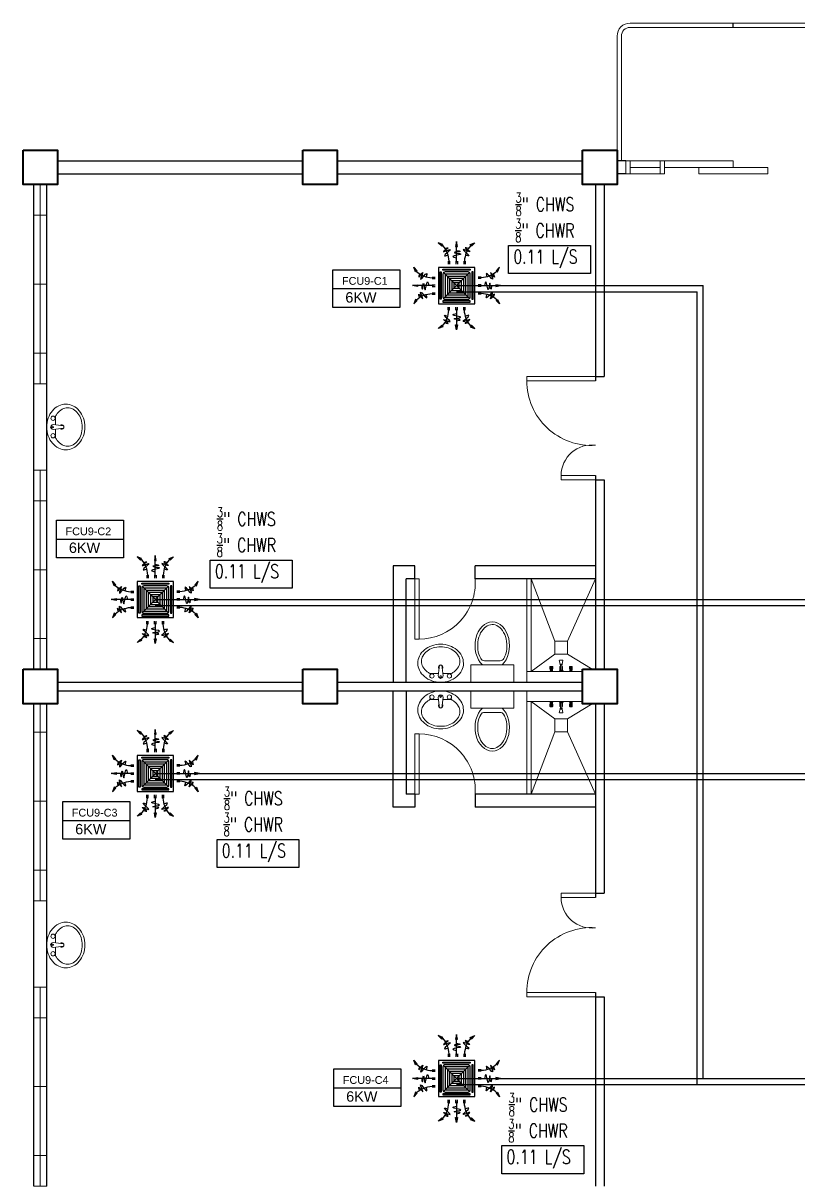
# Model space of a CAD drawing. Header units: millimetres. Extents: x 5 to 430, y 3 to 339.
# Drawn here: x 17.17 to 26.17, y 49.32 to 62.75 of the extents above; entities that cross this region are included whole.
import ezdxf

# ---------------------------------------------------------------- set-up
doc = ezdxf.new("R2010")
doc.units = ezdxf.units.MM
doc.header["$MEASUREMENT"] = 0
for name, color, linetype in [('AIR', 7, 'Continuous'), ('fcu line', 7, 'Continuous'), ('fcu return', 7, 'Continuous'), ('Legends', 7, 'Continuous'), ('pipe label', 7, 'Continuous')]:
    doc.layers.add(name, color=color, linetype=linetype)
doc.styles.add('Arch-Dim', font='simplex.shx', dxfattribs={"width": 0.75})
doc.styles.get("Standard").update_dxf_attribs({"font": 'arial.ttf'})

# ---------------------------------------------------------------- blocks, each defined once
blk = doc.blocks.new('FCU-13000P (CASSETTE SPLIT)')
at = {"layer": 'AIR', "ltscale": 3}
for p, q in [((0, 0.523), (0, 1)), ((-0.193, 0.558), (-0.193, 0.487)), ((-0.162, 0.558), (-0.162, 0.487)), ((-0.016, 0.558), (-0.016, 0.487)), ((0.016, 0.558), (0.016, 0.487)), ((0.162, 0.558), (0.162, 0.487)), ((0.193, 0.558), (0.193, 0.487)), ((-0.523, 0), (-1, 0)), ((-0.558, 0.193), (-0.487, 0.193)), ((-0.558, 0.162), (-0.487, 0.162)), ((-0.558, 0.016), (-0.487, 0.016)), ((0.558, 0.193), (0.487, 0.193)), ((0.558, 0.162), (0.487, 0.162)), ((0.558, 0.016), (0.487, 0.016)), ((0.523, 0), (1, 0)), ((-0.558, -0.016), (-0.487, -0.016)), ((-0.558, -0.162), (-0.487, -0.162)), ((-0.558, -0.193), (-0.487, -0.193)), ((0.558, -0.016), (0.487, -0.016)), ((0.558, -0.162), (0.487, -0.162)), ((0.558, -0.193), (0.487, -0.193)), ((-0.193, -0.558), (-0.193, -0.487)), ((-0.162, -0.558), (-0.162, -0.487)), ((-0.016, -0.558), (-0.016, -0.487)), ((0, -0.523), (0, -1)), ((0.016, -0.558), (0.016, -0.487)), ((0.162, -0.558), (0.162, -0.487)), ((0.193, -0.558), (0.193, -0.487))]:
    blk.add_line(p, q, dxfattribs=at)
at = {"layer": 'AIR'}
for p, q in [((0.295, -0.295), (-0.295, 0.295)), ((0.295, 0.295), (-0.295, -0.295))]:
    blk.add_line(p, q, dxfattribs=at)
at = {"layer": 'AIR', "ltscale": 3}
for points in [[(-0.335, 0.895), (-0.311, 0.932), (-0.416, 0.973)], [(-0.022, 0.89), (0.022, 0.89), (0, 1)], [(0.335, 0.895), (0.311, 0.932), (0.416, 0.973)], [(-0.895, 0.335), (-0.932, 0.311), (-0.973, 0.416)], [(0.895, 0.335), (0.932, 0.311), (0.973, 0.416)], [(-0.89, 0.022), (-0.89, -0.022), (-1, 0)], [(0.89, 0.022), (0.89, -0.022), (1, 0)], [(-0.895, -0.335), (-0.932, -0.311), (-0.973, -0.416)], [(0.895, -0.335), (0.932, -0.311), (0.973, -0.416)], [(-0.335, -0.895), (-0.311, -0.932), (-0.416, -0.973)], [(-0.022, -0.89), (0.022, -0.89), (0, -1)], [(0.335, -0.895), (0.311, -0.932), (0.416, -0.973)]]:
    blk.add_lwpolyline(points, close=True, dxfattribs=at)
at = {"layer": 'AIR'}
for points in [[(-0.323, 0.914, -0.171809), (-0.178, 0.558), (-0.178, 0.522)], [(0.323, 0.914, 0.171809), (0.178, 0.558), (0.178, 0.522)], [(-0.914, 0.323, 0.171809), (-0.558, 0.178), (-0.522, 0.178)], [(0.914, 0.323, -0.171809), (0.558, 0.178), (0.522, 0.178)], [(-0.914, -0.323, -0.171809), (-0.558, -0.178), (-0.522, -0.178)], [(0.914, -0.323, 0.171809), (0.558, -0.178), (0.522, -0.178)], [(-0.323, -0.914, 0.171809), (-0.178, -0.558), (-0.178, -0.522)], [(0.323, -0.914, -0.171809), (0.178, -0.558), (0.178, -0.522)]]:
    blk.add_lwpolyline(points, format="xyb", dxfattribs=at)
for points in [[(-0.41, -0.41), (0.41, -0.41), (0.41, 0.41), (-0.41, 0.41)], [(-0.373, 0.31), (-0.348, 0.31), (-0.348, -0.31), (-0.373, -0.31)], [(-0.31, 0.372), (0.31, 0.372), (0.31, 0.348), (-0.31, 0.348)], [(0.372, 0.31), (0.348, 0.31), (0.348, -0.31), (0.372, -0.31)], [(-0.26, -0.26), (0.26, -0.26), (0.26, 0.26), (-0.26, 0.26)], [(-0.21, -0.21), (0.21, -0.21), (0.21, 0.21), (-0.21, 0.21)], [(-0.16, -0.16), (0.16, -0.16), (0.16, 0.16), (-0.16, 0.16)], [(-0.11, -0.11), (0.11, -0.11), (0.11, 0.11), (-0.11, 0.11)], [(-0.06, -0.06), (0.06, -0.06), (0.06, 0.06), (-0.06, 0.06)], [(-0.31, -0.373), (0.31, -0.373), (0.31, -0.348), (-0.31, -0.348)]]:
    blk.add_lwpolyline(points, close=True, dxfattribs=at)
blk.add_lwpolyline([(-0.26, -0.31), (0.26, -0.31, 0.414214), (0.31, -0.26), (0.31, 0.26, 0.414214), (0.26, 0.31), (-0.26, 0.31, 0.414214), (-0.31, 0.26), (-0.31, -0.26, 0.414214)], format="xyb", close=True, dxfattribs=at)
at = {"layer": 'AIR', "ltscale": 3}
for points in [[(-0.268, 0.84), (-0.231, 0.852), (-0.134, 0.882), (-0.422, 0.704), (0.005, 0.903), (-0.358, 0.645), (-0.239, 0.678), (-0.199, 0.69)], [(0.268, 0.84), (0.231, 0.852), (0.134, 0.882), (0.422, 0.704), (-0.005, 0.903), (0.358, 0.645), (0.239, 0.678), (0.199, 0.69)], [(-0.84, 0.268), (-0.852, 0.231), (-0.882, 0.134), (-0.704, 0.422), (-0.903, -0.005), (-0.645, 0.358), (-0.678, 0.239), (-0.69, 0.199)], [(0.84, 0.268), (0.852, 0.231), (0.882, 0.134), (0.704, 0.422), (0.903, -0.005), (0.645, 0.358), (0.678, 0.239), (0.69, 0.199)], [(-0.84, -0.268), (-0.852, -0.231), (-0.882, -0.134), (-0.704, -0.422), (-0.903, 0.005), (-0.645, -0.358), (-0.678, -0.239), (-0.69, -0.199)], [(0.84, -0.268), (0.852, -0.231), (0.882, -0.134), (0.704, -0.422), (0.903, 0.005), (0.645, -0.358), (0.678, -0.239), (0.69, -0.199)], [(-0.268, -0.84), (-0.231, -0.852), (-0.134, -0.882), (-0.422, -0.704), (0.005, -0.903), (-0.358, -0.645), (-0.239, -0.678), (-0.199, -0.69)], [(0.268, -0.84), (0.231, -0.852), (0.134, -0.882), (0.422, -0.704), (-0.005, -0.903), (0.358, -0.645), (0.239, -0.678), (0.199, -0.69)]]:
    blk.add_open_spline(points, degree=3, knots=[0.0032834, 0.0032834, 0.0032834, 0.0032834, 0.0712567, 0.1924075, 0.3347111, 0.5062145, 0.5813292, 0.5813292, 0.5813292, 0.5813292], dxfattribs=at)
for points in [[(0, 0.8), (0.077, 0.776), (-0.058, 0.755), (0.098, 0.718), (-0.087, 0.663), (0, 0.631)], [(-0.8, 0), (-0.776, -0.077), (-0.755, 0.058), (-0.718, -0.098), (-0.663, 0.087), (-0.631, 0)], [(0.8, 0), (0.776, -0.077), (0.755, 0.058), (0.718, -0.098), (0.663, 0.087), (0.631, 0)], [(0, -0.8), (0.077, -0.776), (-0.058, -0.755), (0.098, -0.718), (-0.087, -0.663), (0, -0.631)]]:
    blk.add_spline(points, degree=3, dxfattribs=at)
for points in [[(-0.416, 0.973), (-0.335, 0.895), (-0.311, 0.932)], [(0, 1), (-0.022, 0.89), (0.022, 0.89)], [(0.416, 0.973), (0.335, 0.895), (0.311, 0.932)], [(-0.973, 0.416), (-0.895, 0.335), (-0.932, 0.311)], [(0.973, 0.416), (0.895, 0.335), (0.932, 0.311)], [(-1, 0), (-0.89, 0.022), (-0.89, -0.022)], [(1, 0), (0.89, 0.022), (0.89, -0.022)], [(-0.973, -0.416), (-0.895, -0.335), (-0.932, -0.311)], [(0.973, -0.416), (0.895, -0.335), (0.932, -0.311)], [(-0.416, -0.973), (-0.335, -0.895), (-0.311, -0.932)], [(0, -1), (-0.022, -0.89), (0.022, -0.89)], [(0.416, -0.973), (0.335, -0.895), (0.311, -0.932)]]:
    blk.add_solid(points, dxfattribs=at)

msp = doc.modelspace()

# ---------------------------------------------------------------- linework, layer by layer
at = {"color": 8, "linetype": 'ByBlock', "lineweight": 25}
for p, q in [((17.572, 61.15), (20.422, 61.15)), ((20.822, 61.15), (23.672, 61.15)), ((24.172, 61.15), (24.072, 61.15)), ((17.572, 61), (20.422, 61)), ((20.822, 61), (23.672, 61)), ((24.172, 61), (24.072, 61)), ((17.297, 55.25), (17.297, 60.875)), ((17.447, 55.25), (17.447, 60.875)), ((23.822, 60.875), (23.822, 58.6)), ((23.922, 60.875), (23.922, 58.65)), ((23.822, 58.65), (23.922, 58.65)), ((23.822, 57.5), (23.822, 55.25)), ((23.822, 57.45), (23.922, 57.45)), ((23.922, 57.45), (23.922, 55.25)), ((21.472, 56.45), (21.472, 55.1)), ((17.572, 55.1), (20.422, 55.1)), ((20.822, 55.1), (23.672, 55.1)), ((17.572, 55), (20.422, 55)), ((20.822, 55), (23.672, 55)), ((21.472, 53.65), (21.472, 55)), ((17.297, 49.25), (17.297, 54.85)), ((17.447, 49.25), (17.447, 54.85)), ((23.822, 54.85), (23.822, 52.6)), ((23.922, 54.85), (23.922, 52.65)), ((22.422, 53.8), (22.422, 53.65)), ((23.822, 52.65), (23.922, 52.65)), ((23.822, 51.5), (23.822, 49.25)), ((23.822, 51.45), (23.922, 51.45)), ((23.922, 51.45), (23.922, 49.25))]:
    msp.add_line(p, q, dxfattribs=at)
at = {"color": 8, "linetype": 'ByBlock', "lineweight": 13}
for p, q in [((24.572, 61.15), (24.222, 61.15)), ((24.222, 61.075), (24.572, 61.075)), ((24.572, 61), (24.222, 61))]:
    msp.add_line(p, q, dxfattribs=at)
at = {"color": 8, "linetype": 'ByBlock', "lineweight": 9}
for p, q in [((17.372, 60.875), (17.372, 58.562)), ((17.297, 59.719), (17.297, 60.519)), ((17.297, 60.519), (17.447, 60.519)), ((17.447, 60.519), (17.447, 58.919)), ((17.297, 59.719), (17.447, 59.719)), ((17.447, 58.919), (17.297, 58.919)), ((17.297, 58.562), (17.447, 58.562)), ((17.297, 57.562), (17.447, 57.562)), ((17.372, 57.562), (17.372, 55.25)), ((17.297, 56.406), (17.297, 57.206)), ((17.297, 57.206), (17.447, 57.206)), ((17.447, 57.206), (17.447, 55.606)), ((17.297, 56.406), (17.447, 56.406)), ((17.447, 55.606), (17.297, 55.606)), ((23.672, 55.225), (23.022, 55.225)), ((21.622, 55.1), (23.572, 55.1)), ((21.622, 55), (23.572, 55)), ((17.372, 54.85), (17.372, 52.562)), ((23.672, 54.875), (23.022, 54.875)), ((17.297, 53.719), (17.297, 54.519)), ((17.297, 54.519), (17.447, 54.519)), ((17.447, 54.519), (17.447, 52.919)), ((17.297, 53.719), (17.447, 53.719)), ((17.447, 52.919), (17.297, 52.919)), ((17.297, 52.562), (17.447, 52.562)), ((17.297, 51.562), (17.447, 51.562)), ((17.372, 51.562), (17.372, 49.25)), ((17.297, 50.406), (17.297, 51.206)), ((17.297, 51.206), (17.447, 51.206)), ((17.447, 51.206), (17.447, 49.606)), ((17.297, 50.406), (17.447, 50.406)), ((17.447, 49.606), (17.297, 49.606))]:
    msp.add_line(p, q, dxfattribs=at)
at = {"color": 8, "lineweight": 9}
for p, q in [((17.645, 58.077), (17.523, 58.09)), ((17.645, 58.048), (17.523, 58.034)), ((22.713, 55.35), (22.532, 55.35)), ((23.41, 55.31), (23.401, 55.352)), ((23.403, 55.357), (23.441, 55.357)), ((23.434, 55.31), (23.443, 55.352)), ((22.008, 55.298), (21.994, 55.176)), ((22.037, 55.298), (22.05, 55.176)), ((22.372, 55.3), (22.372, 55.1)), ((22.872, 55.3), (22.372, 55.3)), ((22.872, 55.1), (22.872, 55.3)), ((23.291, 55.226), (23.295, 55.232)), ((23.291, 55.226), (23.291, 55.225)), ((23.326, 55.226), (23.291, 55.226)), ((23.326, 55.225), (23.291, 55.225)), ((23.295, 55.282), (23.292, 55.28)), ((23.292, 55.28), (23.292, 55.258)), ((23.325, 55.28), (23.292, 55.28)), ((23.292, 55.258), (23.294, 55.254)), ((23.294, 55.252), (23.294, 55.246)), ((23.322, 55.246), (23.294, 55.246)), ((23.294, 55.246), (23.295, 55.244)), ((23.295, 55.283), (23.295, 55.282)), ((23.322, 55.283), (23.295, 55.283)), ((23.322, 55.282), (23.295, 55.282)), ((23.295, 55.271), (23.295, 55.259)), ((23.295, 55.258), (23.303, 55.258)), ((23.322, 55.244), (23.295, 55.244)), ((23.322, 55.232), (23.295, 55.232)), ((23.297, 55.232), (23.297, 55.244)), ((23.302, 55.271), (23.302, 55.259)), ((23.322, 55.258), (23.314, 55.258)), ((23.315, 55.271), (23.315, 55.259)), ((23.32, 55.232), (23.32, 55.244)), ((23.322, 55.283), (23.322, 55.282)), ((23.322, 55.282), (23.325, 55.28)), ((23.322, 55.271), (23.322, 55.259)), ((23.322, 55.252), (23.322, 55.246)), ((23.322, 55.246), (23.322, 55.244)), ((23.326, 55.226), (23.322, 55.232)), ((23.325, 55.258), (23.323, 55.254)), ((23.325, 55.28), (23.325, 55.258)), ((23.326, 55.226), (23.326, 55.225)), ((23.393, 55.225), (23.405, 55.231)), ((23.451, 55.225), (23.393, 55.225)), ((23.409, 55.282), (23.405, 55.28)), ((23.415, 55.28), (23.405, 55.28)), ((23.405, 55.28), (23.405, 55.258)), ((23.405, 55.258), (23.408, 55.254)), ((23.405, 55.24), (23.44, 55.24)), ((23.405, 55.231), (23.405, 55.24)), ((23.405, 55.231), (23.44, 55.231)), ((23.44, 55.231), (23.405, 55.231)), ((23.408, 55.252), (23.408, 55.246)), ((23.415, 55.246), (23.408, 55.246)), ((23.408, 55.246), (23.409, 55.244)), ((23.415, 55.283), (23.409, 55.283)), ((23.409, 55.283), (23.409, 55.282)), ((23.415, 55.282), (23.409, 55.282)), ((23.409, 55.271), (23.409, 55.259)), ((23.409, 55.258), (23.415, 55.258)), ((23.415, 55.244), (23.409, 55.244)), ((23.434, 55.31), (23.41, 55.31)), ((23.41, 55.31), (23.41, 55.303)), ((23.434, 55.31), (23.41, 55.31)), ((23.41, 55.303), (23.434, 55.303)), ((23.411, 55.24), (23.411, 55.244)), ((23.415, 55.24), (23.415, 55.303)), ((23.43, 55.24), (23.415, 55.24)), ((23.43, 55.303), (23.43, 55.24)), ((23.435, 55.283), (23.43, 55.283)), ((23.435, 55.282), (23.43, 55.282)), ((23.439, 55.28), (23.43, 55.28)), ((23.435, 55.258), (23.43, 55.258)), ((23.436, 55.246), (23.43, 55.246)), ((23.435, 55.244), (23.43, 55.244)), ((23.433, 55.24), (23.433, 55.244)), ((23.434, 55.303), (23.434, 55.31)), ((23.435, 55.283), (23.435, 55.282)), ((23.435, 55.282), (23.439, 55.28)), ((23.435, 55.271), (23.435, 55.259)), ((23.436, 55.246), (23.435, 55.244)), ((23.436, 55.252), (23.436, 55.246)), ((23.439, 55.258), (23.437, 55.254)), ((23.439, 55.28), (23.439, 55.258)), ((23.44, 55.24), (23.44, 55.231)), ((23.44, 55.231), (23.451, 55.225)), ((23.523, 55.282), (23.519, 55.28)), ((23.552, 55.28), (23.519, 55.28)), ((23.519, 55.28), (23.519, 55.258)), ((23.519, 55.258), (23.521, 55.254)), ((23.519, 55.226), (23.522, 55.232)), ((23.553, 55.226), (23.519, 55.226)), ((23.519, 55.226), (23.519, 55.225)), ((23.553, 55.225), (23.519, 55.225)), ((23.522, 55.252), (23.522, 55.246)), ((23.522, 55.246), (23.522, 55.244)), ((23.55, 55.246), (23.522, 55.246)), ((23.549, 55.244), (23.522, 55.244)), ((23.549, 55.232), (23.522, 55.232)), ((23.549, 55.283), (23.523, 55.283)), ((23.523, 55.283), (23.523, 55.282)), ((23.549, 55.282), (23.523, 55.282)), ((23.523, 55.271), (23.523, 55.259)), ((23.523, 55.258), (23.53, 55.258)), ((23.524, 55.232), (23.524, 55.244)), ((23.53, 55.271), (23.53, 55.259)), ((23.542, 55.271), (23.542, 55.259)), ((23.549, 55.258), (23.542, 55.258)), ((23.547, 55.232), (23.547, 55.244)), ((23.549, 55.283), (23.549, 55.282)), ((23.549, 55.282), (23.552, 55.28)), ((23.549, 55.271), (23.549, 55.259)), ((23.55, 55.246), (23.549, 55.244)), ((23.553, 55.226), (23.549, 55.232)), ((23.552, 55.258), (23.55, 55.254)), ((23.55, 55.252), (23.55, 55.246)), ((23.552, 55.28), (23.552, 55.258)), ((23.553, 55.226), (23.553, 55.225)), ((22.372, 55.1), (22.872, 55.1)), ((22.008, 54.802), (21.994, 54.924)), ((22.037, 54.802), (22.05, 54.924)), ((22.372, 54.8), (22.372, 55)), ((22.372, 55), (22.872, 55)), ((22.872, 55), (22.872, 54.8)), ((22.872, 54.8), (22.372, 54.8)), ((23.291, 54.874), (23.291, 54.875)), ((23.326, 54.875), (23.291, 54.875)), ((23.291, 54.874), (23.295, 54.867)), ((23.326, 54.874), (23.291, 54.874)), ((23.292, 54.841), (23.294, 54.846)), ((23.292, 54.819), (23.292, 54.841)), ((23.295, 54.818), (23.292, 54.819)), ((23.325, 54.819), (23.292, 54.819)), ((23.294, 54.853), (23.295, 54.855)), ((23.294, 54.847), (23.294, 54.853)), ((23.322, 54.853), (23.294, 54.853)), ((23.322, 54.867), (23.295, 54.867)), ((23.322, 54.855), (23.295, 54.855)), ((23.295, 54.841), (23.303, 54.841)), ((23.295, 54.828), (23.295, 54.84)), ((23.295, 54.816), (23.295, 54.818)), ((23.322, 54.818), (23.295, 54.818)), ((23.322, 54.816), (23.295, 54.816)), ((23.297, 54.867), (23.297, 54.855)), ((23.302, 54.828), (23.302, 54.84)), ((23.322, 54.841), (23.314, 54.841)), ((23.315, 54.828), (23.315, 54.84)), ((23.32, 54.867), (23.32, 54.855)), ((23.326, 54.874), (23.322, 54.867)), ((23.322, 54.853), (23.322, 54.855)), ((23.322, 54.847), (23.322, 54.853)), ((23.322, 54.828), (23.322, 54.84)), ((23.322, 54.818), (23.325, 54.819)), ((23.322, 54.816), (23.322, 54.818)), ((23.325, 54.841), (23.323, 54.846)), ((23.325, 54.819), (23.325, 54.841)), ((23.326, 54.874), (23.326, 54.875)), ((23.393, 54.875), (23.405, 54.869)), ((23.451, 54.875), (23.393, 54.875)), ((23.41, 54.789), (23.401, 54.747)), ((23.405, 54.869), (23.44, 54.869)), ((23.44, 54.869), (23.405, 54.869)), ((23.405, 54.869), (23.405, 54.859)), ((23.405, 54.859), (23.44, 54.859)), ((23.405, 54.841), (23.408, 54.846)), ((23.405, 54.819), (23.405, 54.841)), ((23.415, 54.819), (23.405, 54.819)), ((23.409, 54.818), (23.405, 54.819)), ((23.408, 54.853), (23.409, 54.855)), ((23.415, 54.853), (23.408, 54.853)), ((23.408, 54.847), (23.408, 54.853)), ((23.415, 54.855), (23.409, 54.855)), ((23.409, 54.841), (23.415, 54.841)), ((23.409, 54.828), (23.409, 54.84)), ((23.415, 54.818), (23.409, 54.818)), ((23.409, 54.816), (23.409, 54.818)), ((23.415, 54.816), (23.409, 54.816)), ((23.41, 54.789), (23.41, 54.797)), ((23.41, 54.797), (23.434, 54.797)), ((23.434, 54.789), (23.41, 54.789)), ((23.434, 54.789), (23.41, 54.789)), ((23.411, 54.859), (23.411, 54.855)), ((23.415, 54.859), (23.415, 54.797)), ((23.43, 54.859), (23.415, 54.859)), ((23.43, 54.797), (23.43, 54.859)), ((23.435, 54.855), (23.43, 54.855)), ((23.436, 54.853), (23.43, 54.853)), ((23.435, 54.841), (23.43, 54.841)), ((23.439, 54.819), (23.43, 54.819)), ((23.435, 54.818), (23.43, 54.818)), ((23.435, 54.816), (23.43, 54.816)), ((23.433, 54.859), (23.433, 54.855)), ((23.434, 54.797), (23.434, 54.789)), ((23.434, 54.789), (23.443, 54.747)), ((23.436, 54.853), (23.435, 54.855)), ((23.435, 54.828), (23.435, 54.84)), ((23.435, 54.818), (23.439, 54.819)), ((23.435, 54.816), (23.435, 54.818)), ((23.436, 54.847), (23.436, 54.853)), ((23.439, 54.841), (23.437, 54.846)), ((23.439, 54.819), (23.439, 54.841)), ((23.44, 54.869), (23.451, 54.875)), ((23.44, 54.859), (23.44, 54.869)), ((23.553, 54.875), (23.519, 54.875)), ((23.519, 54.874), (23.519, 54.875)), ((23.553, 54.874), (23.519, 54.874)), ((23.519, 54.874), (23.522, 54.867)), ((23.519, 54.841), (23.521, 54.846)), ((23.519, 54.819), (23.519, 54.841)), ((23.552, 54.819), (23.519, 54.819)), ((23.523, 54.818), (23.519, 54.819)), ((23.549, 54.867), (23.522, 54.867)), ((23.522, 54.853), (23.522, 54.855)), ((23.549, 54.855), (23.522, 54.855)), ((23.55, 54.853), (23.522, 54.853)), ((23.522, 54.847), (23.522, 54.853)), ((23.523, 54.841), (23.53, 54.841)), ((23.523, 54.828), (23.523, 54.84)), ((23.549, 54.818), (23.523, 54.818)), ((23.523, 54.816), (23.523, 54.818)), ((23.549, 54.816), (23.523, 54.816)), ((23.524, 54.867), (23.524, 54.855)), ((23.53, 54.828), (23.53, 54.84)), ((23.549, 54.841), (23.542, 54.841)), ((23.542, 54.828), (23.542, 54.84)), ((23.547, 54.867), (23.547, 54.855)), ((23.553, 54.874), (23.549, 54.867)), ((23.55, 54.853), (23.549, 54.855)), ((23.549, 54.828), (23.549, 54.84)), ((23.549, 54.818), (23.552, 54.819)), ((23.549, 54.816), (23.549, 54.818)), ((23.55, 54.847), (23.55, 54.853)), ((23.552, 54.841), (23.55, 54.846)), ((23.552, 54.819), (23.552, 54.841)), ((23.553, 54.874), (23.553, 54.875)), ((22.713, 54.75), (22.532, 54.75)), ((23.403, 54.743), (23.441, 54.743)), ((17.645, 52.064), (17.523, 52.078)), ((17.645, 52.035), (17.523, 52.022))]:
    msp.add_line(p, q, dxfattribs=at)
at = {"color": 8, "linetype": 'ByBlock', "lineweight": 25, "ltscale": 0.3}
for p, q in [((21.722, 56.45), (21.472, 56.45)), ((21.722, 56.3), (21.722, 56.45)), ((23.822, 56.45), (22.422, 56.45)), ((22.422, 56.3), (22.422, 56.45)), ((21.722, 56.3), (21.622, 56.3)), ((21.622, 55.1), (21.622, 56.3)), ((23.822, 56.3), (22.422, 56.3)), ((21.622, 55), (21.622, 53.8)), ((21.722, 53.8), (21.622, 53.8)), ((21.722, 53.8), (21.722, 53.65)), ((23.822, 53.8), (22.422, 53.8)), ((21.722, 53.65), (21.472, 53.65)), ((23.822, 53.65), (22.422, 53.65))]:
    msp.add_line(p, q, dxfattribs=at)
at = {"color": 8, "linetype": 'ByBlock', "lineweight": 9, "ltscale": 0.3}
for p, q in [((23.347, 55.575), (23.072, 56.3)), ((23.497, 55.575), (23.822, 56.3)), ((23.347, 55.425), (23.072, 55.225)), ((23.497, 55.425), (23.781, 55.25)), ((23.347, 54.675), (23.072, 54.875)), ((23.497, 54.675), (23.781, 54.85)), ((23.347, 54.525), (23.072, 53.8)), ((23.497, 54.525), (23.822, 53.8))]:
    msp.add_line(p, q, dxfattribs=at)
at = {"color": 8, "linetype": 'ByBlock', "lineweight": 9}
for points in [[(24.072, 61.15), (24.072, 62.6, -0.414214), (24.222, 62.75), (27.022, 62.75, -0.414214), (27.172, 62.6), (27.172, 61.275), (27.172, 61.925)], [(24.122, 61.15), (24.122, 62.6, -0.414214), (24.222, 62.7), (27.022, 62.7, -0.414214), (27.122, 62.6), (27.122, 61.945)]]:
    msp.add_lwpolyline(points, format="xyb", dxfattribs=at)
at = {"color": 8, "linetype": 'ByBlock', "lineweight": 35}
for points in [[(17.172, 61.275), (17.572, 61.275), (17.572, 60.875), (17.172, 60.875)], [(20.422, 61.275), (20.822, 61.275), (20.822, 60.875), (20.422, 60.875)], [(23.672, 61.275), (24.072, 61.275), (24.072, 60.875), (23.672, 60.875)], [(17.172, 55.25), (17.572, 55.25), (17.572, 54.85), (17.172, 54.85)], [(20.422, 55.25), (20.822, 55.25), (20.822, 54.85), (20.422, 54.85)], [(23.672, 55.25), (24.072, 55.25), (24.072, 54.85), (23.672, 54.85)]]:
    msp.add_lwpolyline(points, close=True, dxfattribs=at)
at = {"color": 8, "linetype": 'ByBlock', "lineweight": 13}
for points in [[(24.222, 61.15), (24.222, 61), (24.172, 61), (24.172, 61.15)], [(24.622, 61.15), (24.622, 61), (24.572, 61), (24.572, 61.15)], [(24.622, 61.15), (25.422, 61.15), (25.422, 61.075), (24.622, 61.075)], [(25.022, 61.075), (25.822, 61.075), (25.822, 61), (25.022, 61)]]:
    msp.add_lwpolyline(points, close=True, dxfattribs=at)
at = {"color": 8, "lineweight": 9}
for points in [[(17.297, 60.875), (17.447, 60.875), (17.447, 58.562), (17.297, 58.562)], [(17.297, 57.562), (17.447, 57.562), (17.447, 55.25), (17.297, 55.25)], [(17.297, 54.85), (17.447, 54.85), (17.447, 52.562), (17.297, 52.562)], [(17.297, 51.562), (17.447, 51.562), (17.447, 49.25), (17.297, 49.25)]]:
    msp.add_lwpolyline(points, close=True, dxfattribs=at)
at = {"color": 8, "lineweight": 13, "ltscale": 0.03}
for points in [[(23.822, 58.6), (23.822, 58.65), (23.022, 58.65), (23.022, 58.6)], [(23.822, 57.45), (23.822, 57.5), (23.422, 57.5), (23.422, 57.45)], [(21.722, 56.3), (21.772, 56.3), (21.772, 55.6), (21.722, 55.6)], [(21.722, 53.8), (21.772, 53.8), (21.772, 54.5), (21.722, 54.5)], [(23.822, 52.65), (23.822, 52.6), (23.422, 52.6), (23.422, 52.65)], [(23.822, 51.5), (23.822, 51.45), (23.022, 51.45), (23.022, 51.5)]]:
    msp.add_lwpolyline(points, close=True, dxfattribs=at)
at = {"color": 8, "lineweight": 9}
for points in [[(17.668, 57.797, 0.11576), (17.751, 57.817, 0.104047), (17.824, 57.875, 0.090875), (17.872, 57.959, 0.083344), (17.889, 58.062, 0.083344), (17.872, 58.166, 0.090875), (17.824, 58.25, 0.104047), (17.751, 58.308, 0.11576), (17.668, 58.327, 0.11576), (17.586, 58.308, 0.104047), (17.512, 58.25, 0.090875), (17.464, 58.166, 0.083344), (17.447, 58.062, 0.083344), (17.464, 57.959, 0.090875), (17.512, 57.875, 0.104047), (17.586, 57.817, 0.11576)], [(22.287, 55.321, 0.11576), (22.268, 55.403, 0.104047), (22.209, 55.477, 0.090875), (22.126, 55.524, 0.083344), (22.022, 55.542, 0.083344), (21.919, 55.524, 0.090875), (21.835, 55.477, 0.104047), (21.776, 55.403, 0.11576), (21.757, 55.321, 0.11576), (21.776, 55.238, 0.104047), (21.835, 55.165, 0.090875), (21.919, 55.117, 0.083344), (22.022, 55.1, 0.083344), (22.126, 55.117, 0.090875), (22.209, 55.165, 0.104047), (22.268, 55.238, 0.11576)], [(22.287, 54.779, -0.11576), (22.268, 54.696, -0.104047), (22.209, 54.623, -0.090875), (22.126, 54.575, -0.083344), (22.022, 54.558, -0.083344), (21.919, 54.575, -0.090875), (21.835, 54.623, -0.104047), (21.776, 54.696, -0.11576), (21.757, 54.779, -0.11576), (21.776, 54.861, -0.104047), (21.835, 54.935, -0.090875), (21.919, 54.982, -0.083344), (22.022, 55, -0.083344), (22.126, 54.982, -0.090875), (22.209, 54.935, -0.104047), (22.268, 54.861, -0.11576)], [(17.668, 51.785, 0.11576), (17.751, 51.804, 0.104047), (17.824, 51.862, 0.090875), (17.872, 51.946, 0.083344), (17.889, 52.05, 0.083344), (17.872, 52.153, 0.090875), (17.824, 52.237, 0.104047), (17.751, 52.295, 0.11576), (17.668, 52.315, 0.11576), (17.586, 52.295, 0.104047), (17.512, 52.237, 0.090875), (17.464, 52.153, 0.083344), (17.447, 52.05, 0.083344), (17.464, 51.946, 0.090875), (17.512, 51.862, 0.104047), (17.586, 51.804, 0.11576)]]:
    msp.add_lwpolyline(points, format="xyb", close=True, dxfattribs=at)
for points in [[(17.689, 57.84, 0.124838), (17.752, 57.856, 0.105788), (17.809, 57.905, 0.086697), (17.846, 57.975, 0.076776), (17.859, 58.062, 0.076776), (17.846, 58.15, 0.086697), (17.809, 58.22, 0.105788), (17.752, 58.269, 0.124838), (17.689, 58.285, 0.124838), (17.627, 58.269, 0.105788), (17.569, 58.22, 0.040067), (17.549, 58.189), (17.549, 58.087, 0.040067)], [(17.549, 58.038), (17.549, 57.936, 0.040067), (17.569, 57.905, 0.105788), (17.627, 57.856, 0.124838), (17.689, 57.84, 0.124838)], [(22.245, 55.342, 0.124838), (22.229, 55.404, 0.105788), (22.179, 55.462, 0.086697), (22.11, 55.498, 0.076776), (22.022, 55.512, 0.076776), (21.935, 55.498, 0.086697), (21.865, 55.462, 0.105788), (21.815, 55.404, 0.124838), (21.8, 55.342, 0.124838), (21.815, 55.279, 0.105788), (21.865, 55.222, 0.040067), (21.896, 55.202), (21.998, 55.202, 0.040067)], [(22.046, 55.202), (22.149, 55.202, 0.040067), (22.179, 55.222, 0.105788), (22.229, 55.279, 0.124838), (22.245, 55.342, 0.124838)], [(22.245, 54.758, -0.124838), (22.229, 54.695, -0.105788), (22.179, 54.638, -0.086697), (22.11, 54.601, -0.076776), (22.022, 54.588, -0.076776), (21.935, 54.601, -0.086697), (21.865, 54.638, -0.105788), (21.815, 54.695, -0.124838), (21.8, 54.758, -0.124838), (21.815, 54.82, -0.105788), (21.865, 54.878, -0.040067), (21.896, 54.898), (21.998, 54.898, -0.040067)], [(22.046, 54.898), (22.149, 54.898, -0.040067), (22.179, 54.878, -0.105788), (22.229, 54.82, -0.124838), (22.245, 54.758, -0.124838)], [(17.689, 51.827, 0.124838), (17.752, 51.843, 0.105788), (17.809, 51.892, 0.086697), (17.846, 51.962, 0.076776), (17.859, 52.05, 0.076776), (17.846, 52.137, 0.086697), (17.809, 52.207, 0.105788), (17.752, 52.256, 0.124838), (17.689, 52.272, 0.124838), (17.627, 52.256, 0.105788), (17.569, 52.207, 0.040067), (17.549, 52.176), (17.549, 52.074, 0.040067)], [(17.549, 52.025), (17.549, 51.923, 0.040067), (17.569, 51.892, 0.105788), (17.627, 51.843, 0.124838), (17.689, 51.827, 0.124838)]]:
    msp.add_lwpolyline(points, format="xyb", dxfattribs=at)
at = {"color": 8, "linetype": 'ByBlock', "lineweight": 9, "ltscale": 0.3}
for points in [[(23.072, 55.225), (23.072, 56.3), (23.022, 56.3), (23.022, 55.1), (23.022, 55.1)], [(23.072, 54.875), (23.072, 53.8), (23.022, 53.8), (23.022, 55), (23.022, 55)]]:
    msp.add_lwpolyline(points, dxfattribs=at)
at = {"color": 8, "linetype": 'ByBlock', "lineweight": 9, "ltscale": 0.03}
for points in [[(23.347, 55.425), (23.497, 55.425), (23.497, 55.575), (23.347, 55.575)], [(23.347, 54.675), (23.497, 54.675), (23.497, 54.525), (23.347, 54.525)]]:
    msp.add_lwpolyline(points, close=True, dxfattribs=at)
at = {"color": 8, "lineweight": 9}
for centre, radius in [((17.52, 58.164), 0.0255), ((17.514, 58.062), 0.0095), ((17.52, 57.961), 0.0255), ((21.921, 55.173), 0.0255), ((22.124, 55.173), 0.0255), ((22.022, 55.166), 0.0095), ((21.921, 54.927), 0.0255), ((22.022, 54.933), 0.0095), ((22.124, 54.927), 0.0255), ((17.52, 52.151), 0.0255), ((17.52, 51.948), 0.0255), ((17.514, 52.05), 0.0095)]:
    msp.add_circle(centre, radius, dxfattribs=at)
at = {"color": 8, "lineweight": 13, "ltscale": 0.03}
for centre, radius, start, end in [((23.774, 58.6), 0.752, 180, 273.6952), ((23.775, 57.5), 0.353, 82.3719, 180), ((21.772, 56.252), 0.652, 270, 4.2422), ((21.772, 53.848), 0.652, 355.7578, 90), ((23.775, 52.6), 0.353, 180, 277.6281), ((23.774, 51.5), 0.752, 86.3048, 180)]:
    msp.add_arc(centre, radius, start, end, dxfattribs=at)
at = {"color": 8, "lineweight": 9}
for centre, radius, start, end in [((17.52, 58.062), 0.028, 83.7545, 276.2455), ((17.622, 58.062), 0.025, 36.3068, 131.2022), ((17.622, 58.062), 0.025, 228.7978, 323.6932), ((17.551, 58.062), 0.0948, 351.2026, 8.7974), ((17.622, 58.062), 0.025, 341.3793, 18.6207), ((22.532, 55.4), 0.05, 208.0084, 270), ((22.713, 55.4), 0.05, 270, 331.8499), ((22.022, 55.275), 0.025, 126.3068, 221.2022), ((22.022, 55.204), 0.0948, 81.2026, 98.7974), ((22.022, 55.275), 0.025, 71.3793, 108.6207), ((22.022, 55.275), 0.025, 318.7978, 53.6932), ((22.022, 55.173), 0.028, 173.7545, 6.2455), ((22.022, 54.927), 0.028, 353.7545, 186.2455), ((22.022, 54.825), 0.025, 138.7978, 233.6932), ((22.022, 54.896), 0.0948, 261.2026, 278.7974), ((22.022, 54.825), 0.025, 251.3793, 288.6207), ((22.022, 54.825), 0.025, 306.3068, 41.2022), ((22.532, 54.7), 0.05, 90, 151.9916), ((22.713, 54.7), 0.05, 28.1501, 90), ((17.52, 52.05), 0.028, 83.7545, 276.2455), ((17.622, 52.05), 0.025, 36.3068, 131.2022), ((17.622, 52.05), 0.025, 228.7978, 323.6932), ((17.551, 52.05), 0.0948, 351.2026, 8.7974), ((17.622, 52.05), 0.025, 341.3793, 18.6207)]:
    msp.add_arc(centre, radius, start, end, dxfattribs=at)
for centre, major_axis, ratio, start_param, end_param in [((22.622, 55.525), (0, -0.275), 0.727273, 0.612555, 5.670631), ((23.405, 55.353), (0.00268, 0.00268), 1, 1.354119, 2.724181), ((23.283, 55.27), (0.00896, 0.00896), 1, 5.560378, 6.271464), ((23.28, 55.265), (-0.0118, 0.0118), 1, 3.273911, 3.406137), ((23.291, 55.252), (0.00268, 0.00268), 1, 5.497675, 5.991616), ((23.292, 55.259), (0.00268, 0.00268), 1, 4.870036, 5.497675), ((23.313, 55.271), (0.00738, 0.00738), 1, 1.497691, 2.282489), ((23.306, 55.259), (-0.00268, 0.00268), 1, 0.785286, 1.412925), ((23.313, 55.264), (0.00887, 0.00887), 1, 2.983721, 3.344735), ((23.308, 55.276), (-0.00268, 0.00268), 1, -1.497915, -0.073106), ((23.308, 55.257), (-0.00268, 0.00268), 1, 1.773938, 2.938226), ((23.304, 55.271), (-0.00738, 0.00738), 1, 4.000472, 4.78527), ((23.304, 55.264), (0.00887, 0.00887), 1, 4.509022, 4.870036), ((23.311, 55.259), (-0.00268, 0.00268), 1, 3.299239, 3.926878), ((23.334, 55.27), (-0.00896, 0.00896), 1, 0.011497, 0.722582), ((23.325, 55.259), (0.00268, 0.00268), 1, 2.356082, 2.983721), ((23.337, 55.265), (-0.0118, 0.0118), 1, 1.306028, 1.438253), ((23.326, 55.252), (0.00268, 0.00268), 1, 1.862141, 2.356082), ((23.396, 55.27), (-0.00896, 0.00896), 1, 3.989582, 4.700667), ((23.394, 55.265), (0.0118, 0.0118), 1, 4.844707, 4.976933), ((23.405, 55.259), (-0.00268, 0.00268), 1, 3.299239, 3.926878), ((23.404, 55.252), (-0.00268, 0.00268), 1, 3.926878, 4.42082), ((23.448, 55.27), (-0.00896, 0.00896), 1, 0.011497, 0.722582), ((23.439, 55.259), (-0.00268, 0.00268), 1, 0.785286, 1.412925), ((23.45, 55.265), (0.0118, 0.0118), 1, 2.876824, 3.009049), ((23.44, 55.252), (-0.00268, 0.00268), 1, 0.291344, 0.785286), ((23.51, 55.27), (0.00896, 0.00896), 1, 5.560378, 6.271464), ((23.508, 55.265), (-0.0118, 0.0118), 1, 3.273911, 3.406137), ((23.518, 55.252), (0.00268, 0.00268), 1, 5.497675, 5.991616), ((23.519, 55.259), (0.00268, 0.00268), 1, 4.870036, 5.497675), ((23.54, 55.271), (0.00738, 0.00738), 1, 1.497691, 2.282489), ((23.533, 55.259), (-0.00268, 0.00268), 1, 0.785286, 1.412925), ((23.541, 55.264), (0.00887, 0.00887), 1, 2.983721, 3.344735), ((23.536, 55.276), (-0.00268, 0.00268), 1, -1.497915, -0.073106), ((23.536, 55.257), (-0.00268, 0.00268), 1, 1.773938, 2.938226), ((23.531, 55.271), (-0.00738, 0.00738), 1, 4.000472, 4.78527), ((23.531, 55.264), (0.00887, 0.00887), 1, 4.509022, 4.870036), ((23.538, 55.259), (-0.00268, 0.00268), 1, 3.299239, 3.926878), ((23.561, 55.27), (-0.00896, 0.00896), 1, 0.011497, 0.722582), ((23.553, 55.259), (0.00268, 0.00268), 1, 2.356082, 2.983721), ((23.564, 55.265), (0.0118, 0.0118), 1, 2.876824, 3.009049), ((23.554, 55.252), (0.00268, 0.00268), 1, 1.862141, 2.356082), ((23.439, 54.746), (-0.00268, 0.00268), 1, 2.92514, 4.295202)]:
    msp.add_ellipse(centre, major_axis=major_axis, ratio=ratio, start_param=start_param, end_param=end_param, dxfattribs=at)
at = {"color": 8, "lineweight": 9, "extrusion": (-4.99074e-41, 2.88216e-41, -1)}
msp.add_ellipse((23.439, 55.353), major_axis=(0.00268, 0.00268), ratio=1, start_param=-0.216453, end_param=1.153609, dxfattribs=at)
at = {"color": 8, "lineweight": 9, "extrusion": (0, 0, -1)}
msp.add_ellipse((22.622, 54.575), major_axis=(0, 0.275), ratio=0.727273, start_param=0.612555, end_param=5.670631, dxfattribs=at)
at = {"color": 8, "lineweight": 9, "extrusion": (-4.99074e-41, -2.88216e-41, -1)}
for centre, major_axis, start_param, end_param in [((23.283, 54.829), (-0.00896, 0.00896), 2.418785, 3.129871), ((23.28, 54.834), (-0.0118, 0.0118), 1.703115, 1.83534), ((23.291, 54.847), (-0.00268, 0.00268), 2.356082, 2.850023), ((23.292, 54.84), (-0.00268, 0.00268), 1.728443, 2.356082), ((23.306, 54.84), (-0.00268, -0.00268), 0.785286, 1.412925), ((23.313, 54.829), (-0.00738, -0.00738), 6.21008, 6.994878), ((23.313, 54.835), (-0.00887, 0.00887), -0.157871, 0.203142), ((23.308, 54.843), (-0.00268, 0.00268), 0.203142, 1.36743), ((23.308, 54.824), (-0.00268, 0.00268), 3.214474, 4.639283), ((23.304, 54.835), (-0.00887, -0.00887), 2.938226, 3.299239), ((23.304, 54.829), (-0.00738, -0.00738), 4.000472, 4.78527), ((23.311, 54.84), (-0.00268, -0.00268), 3.299239, 3.926878), ((23.326, 54.847), (-0.00268, 0.00268), -1.279452, -0.785511), ((23.337, 54.834), (-0.0118, 0.0118), -0.264769, -0.132543), ((23.325, 54.84), (-0.00268, -0.00268), 0.785286, 1.412925), ((23.334, 54.829), (-0.00896, 0.00896), -1.559299, -0.848214), ((23.396, 54.829), (-0.00896, 0.00896), 2.418785, 3.129871), ((23.394, 54.834), (-0.0118, -0.0118), 3.273911, 3.406137), ((23.404, 54.847), (-0.00268, -0.00268), 3.926878, 4.42082), ((23.405, 54.84), (-0.00268, -0.00268), 3.299239, 3.926878), ((23.439, 54.84), (-0.00268, 0.00268), -0.785511, -0.157871), ((23.448, 54.829), (-0.00896, -0.00896), 0.011497, 0.722582), ((23.44, 54.847), (-0.00268, 0.00268), -1.279452, -0.785511), ((23.45, 54.834), (-0.0118, -0.0118), 1.306028, 1.438253), ((23.51, 54.829), (-0.00896, -0.00896), 3.989582, 4.700667), ((23.518, 54.847), (-0.00268, -0.00268), 3.926878, 4.42082), ((23.508, 54.834), (-0.0118, 0.0118), 1.703115, 1.83534), ((23.519, 54.84), (-0.00268, -0.00268), 3.299239, 3.926878), ((23.541, 54.835), (-0.00887, -0.00887), 1.412925, 1.773938), ((23.533, 54.84), (-0.00268, -0.00268), 0.785286, 1.412925), ((23.54, 54.829), (-0.00738, 0.00738), 4.639283, 5.424081), ((23.536, 54.824), (-0.00268, -0.00268), 4.78527, 6.21008), ((23.536, 54.843), (-0.00268, 0.00268), 0.203142, 1.36743), ((23.531, 54.835), (-0.00887, 0.00887), 1.36743, 1.728443), ((23.531, 54.829), (-0.00738, -0.00738), 4.000472, 4.78527), ((23.538, 54.84), (-0.00268, -0.00268), 3.299239, 3.926878), ((23.553, 54.84), (-0.00268, 0.00268), -0.785511, -0.157871), ((23.561, 54.829), (-0.00896, 0.00896), -1.559299, -0.848214), ((23.554, 54.847), (-0.00268, -0.00268), 0.291344, 0.785286), ((23.564, 54.834), (-0.0118, 0.0118), -0.264769, -0.132543), ((23.405, 54.746), (-0.00268, -0.00268), 6.066508, 7.43657)]:
    msp.add_ellipse(centre, major_axis=major_axis, ratio=1, start_param=start_param, end_param=end_param, dxfattribs=at)
at = {"color": 8, "lineweight": 9}
for points in [[(22.757, 55.376), (22.766, 55.393), (22.773, 55.411), (22.8, 55.502), (22.795, 55.589), (22.737, 55.721), (22.687, 55.762), (22.589, 55.775), (22.537, 55.75), (22.463, 55.638), (22.445, 55.555), (22.46, 55.441), (22.472, 55.406), (22.488, 55.376)], [(22.757, 54.723), (22.766, 54.707), (22.773, 54.689), (22.8, 54.598), (22.795, 54.511), (22.737, 54.379), (22.687, 54.338), (22.589, 54.324), (22.537, 54.35), (22.463, 54.461), (22.445, 54.545), (22.46, 54.659), (22.472, 54.694), (22.488, 54.723)]]:
    msp.add_open_spline(points, degree=3, knots=[0.937253, 0.937253, 0.937253, 0.937253, 1.185372, 1.185372, 2.113864, 2.113864, 3.042356, 3.042356, 3.970847, 3.970847, 4.899339, 4.899339, 5.346062, 5.346062, 5.346062, 5.346062], dxfattribs=at)
at = {"layer": 'fcu line', "linetype": 'Continuous', "lineweight": 25}
msp.add_line((25.422, 62.7), (25.422, 62.75), dxfattribs=at)
at = {"layer": 'fcu line', "linetype": 'Continuous'}
for p, q in [((22.208, 59.703), (25.072, 59.703)), ((25.072, 50.501), (25.072, 59.703)), ((18.708, 56.059), (32.922, 56.059)), ((18.708, 54.041), (32.922, 54.041)), ((22.208, 50.501), (44.765, 50.501)), ((25.422, 50.501), (26.122, 50.501))]:
    msp.add_line(p, q, dxfattribs=at)
at = {"layer": 'fcu return', "linetype": 'Continuous'}
for p, q in [((22.208, 59.633), (25.002, 59.633)), ((25.002, 50.431), (25.002, 59.633)), ((18.708, 55.989), (32.922, 55.989)), ((18.708, 53.971), (32.922, 53.971)), ((22.208, 50.431), (44.695, 50.431))]:
    msp.add_line(p, q, dxfattribs=at)
at = {"layer": 'Legends', "linetype": 'Continuous', "lineweight": 25}
for p, q in [((20.771, 59.668), (21.55, 59.668)), ((17.56, 56.761), (18.339, 56.761)), ((17.633, 53.496), (18.412, 53.496)), ((20.781, 50.393), (21.56, 50.393))]:
    msp.add_line(p, q, dxfattribs=at)
at = {"layer": 'Legends'}
for points in [[(20.771, 59.887), (21.55, 59.887), (21.55, 59.45), (20.771, 59.45)], [(17.56, 56.98), (18.339, 56.98), (18.339, 56.543), (17.56, 56.543)], [(17.633, 53.715), (18.412, 53.715), (18.412, 53.278), (17.633, 53.278)], [(20.781, 50.612), (21.56, 50.612), (21.56, 50.175), (20.781, 50.175)]]:
    msp.add_lwpolyline(points, close=True, dxfattribs=at)
at = {"layer": 'pipe label', "color": 2, "linetype": 'Continuous', "lineweight": 25}
for points in [[(22.812, 60.17), (23.763, 60.17), (23.763, 59.843), (22.812, 59.843)], [(19.345, 56.518), (20.296, 56.518), (20.296, 56.191), (19.345, 56.191)], [(19.425, 53.275), (20.376, 53.275), (20.376, 52.948), (19.425, 52.948)], [(22.733, 49.721), (23.685, 49.721), (23.685, 49.394), (22.733, 49.394)]]:
    msp.add_lwpolyline(points, close=True, dxfattribs=at)

# ---------------------------------------------------------------- block references
at = {"layer": 'AIR', "xscale": 0.5113536813550488, "yscale": 0.5113536813550488, "zscale": 0.5113536813550488}
for p in [(22.208, 59.703), (18.708, 56.059), (18.708, 54.041), (22.208, 50.501)]:
    msp.add_blockref('FCU-13000P (CASSETTE SPLIT)', p, dxfattribs=at)

# ---------------------------------------------------------------- texts
at = {"layer": 'Legends', "linetype": 'Continuous', "lineweight": 25, "attachment_point": 1}
for s, width, insert, char_height in [('FCU9-C1', 0.44811, (20.876, 59.803), 0.09), ('6KW', 0.23674, (20.915, 59.627), 0.12), ('FCU9-C2', 0.44811, (17.665, 56.896), 0.09), ('6KW', 0.23674, (17.704, 56.721), 0.12), ('FCU9-C3', 0.44811, (17.738, 53.631), 0.09), ('6KW', 0.23674, (17.777, 53.455), 0.12), ('FCU9-C4', 0.44811, (20.886, 50.528), 0.09), ('6KW', 0.23674, (20.925, 50.352), 0.12)]:
    msp.add_mtext_dynamic_manual_height_columns(s, width=width, gutter_width=1.011, heights=[0], dxfattribs=dict(at, insert=insert, char_height=char_height))
at = {"layer": 'pipe label', "color": 3, "linetype": 'Continuous', "lineweight": 25, "char_height": 0.16, "attachment_point": 1, "style": 'Arch-Dim'}
for insert in [(22.891, 60.781), (19.424, 57.129), (19.504, 53.886), (22.813, 50.332)]:
    msp.add_mtext_dynamic_manual_height_columns('\\A1;{\\H0.7x;\\S3/8;}" CHWS', width=1.17294, gutter_width=1.011, heights=[0], dxfattribs=dict(at, insert=insert))
at = {"layer": 'pipe label', "color": 240, "linetype": 'Continuous', "lineweight": 25, "char_height": 0.16, "attachment_point": 1, "style": 'Arch-Dim'}
for insert in [(22.888, 60.478), (19.421, 56.826), (19.501, 53.583), (22.809, 50.029)]:
    msp.add_mtext_dynamic_manual_height_columns('\\A1;{\\H0.7x;\\S3/8;}" CHWR', width=0.88035, gutter_width=1.011, heights=[0], dxfattribs=dict(at, insert=insert))
at = {"layer": 'pipe label', "color": 2, "linetype": 'Continuous', "lineweight": 25, "char_height": 0.16, "attachment_point": 1, "style": 'Arch-Dim'}
for insert in [(22.867, 60.12), (19.4, 56.468), (19.48, 53.225), (22.788, 49.671)]:
    msp.add_mtext_dynamic_manual_height_columns('0.11 L/S', width=0.89967, gutter_width=1.011, heights=[0], dxfattribs=dict(at, insert=insert))

doc.saveas('drawing.dxf')
